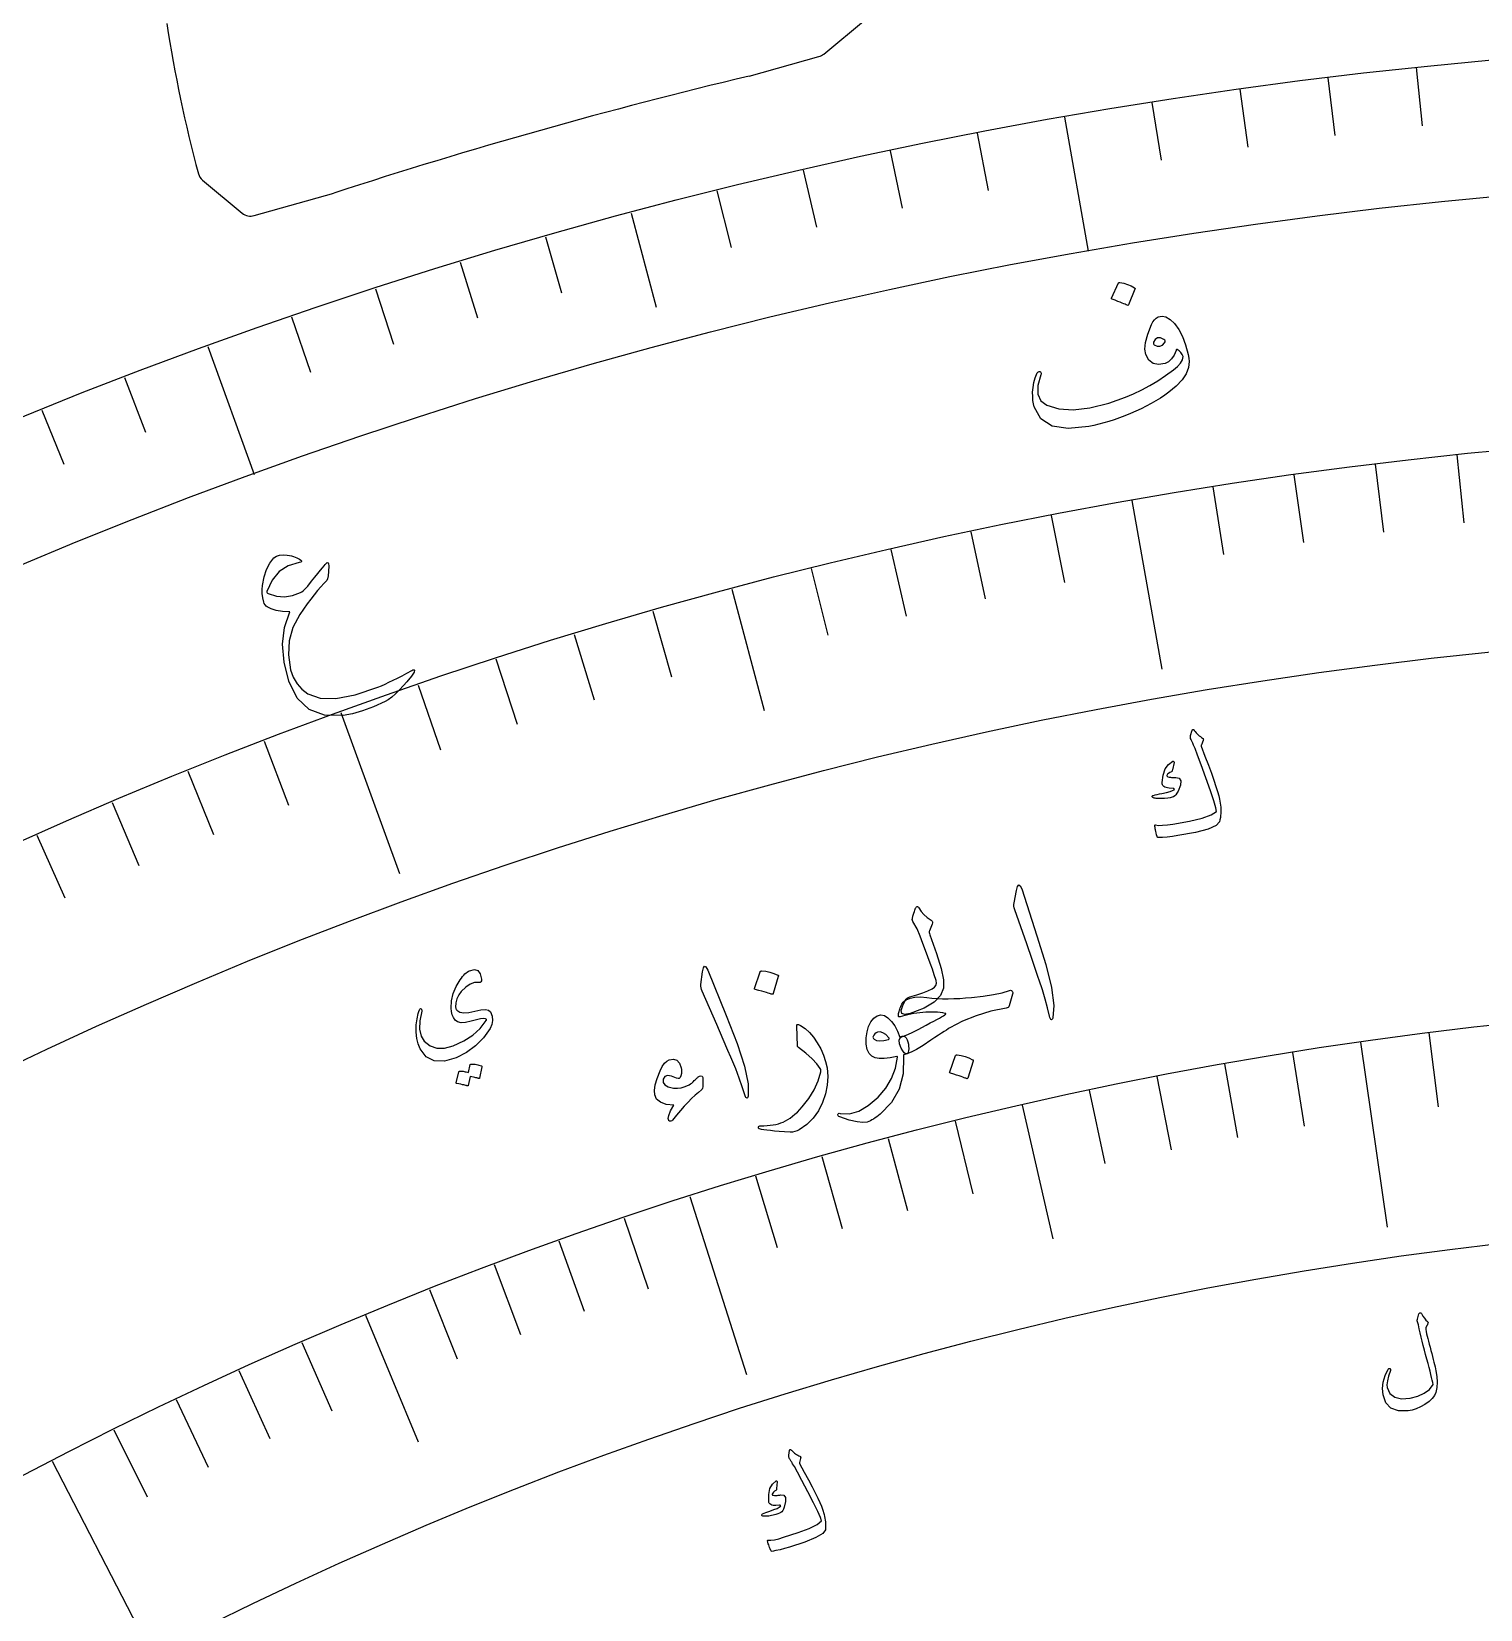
# Model space of a CAD drawing. Header units: millimetres. Extents: x -59 to 59, y -59 to 86.
# Drawn here: x -21.78 to -5.31, y 39.98 to 57.91 of the extents above; entities that cross this region are included whole.
import ezdxf

# ---------------------------------------------------------------- set-up
doc = ezdxf.new("R2010")
doc.units = ezdxf.units.MM
for name, color, linetype in [('CUT_INNER', 6, 'Continuous'), ('ENGRAVE', 7, 'Continuous'), ('ENGRAVE_FINE', 8, 'Continuous'), ('TEXT', 5, 'Continuous')]:
    doc.layers.add(name, color=color, linetype=linetype)

msp = doc.modelspace()

# ---------------------------------------------------------------- linework, layer by layer
at = {"layer": 'CUT_INNER'}
for points in [[(-12.7743, 57.6582), (-12.3017, 58.0523)], [(-13.6203, 57.4063), (-12.8297, 57.629)], [(-19.8347, 56.2261), (-19.3838, 55.8504)], [(-19.2471, 55.8213), (-18.3414, 56.0764)]]:
    msp.add_lwpolyline(points, dxfattribs=at)
for centre, radius, start, end in [((-3.7068, 60.5876), 16.7346, 188.87673, 194.8576), ((-12.8704, 57.7734), 0.15, 285.73234, 309.8297), ((-0.0479, 0.1806), 58.8132, 103.342471, 108.122214), ((-19.7387, 56.3413), 0.15, 197.34671, 230.20046), ((-19.2877, 55.9656), 0.15, 230.20046, 285.73234)]:
    msp.add_arc(centre, radius, start, end, dxfattribs=at)
at = {"layer": 'ENGRAVE'}
for points in [[(-10.0403, 56.9416), (-9.7714, 55.4164)], [(-14.9649, 55.8498), (-14.6786, 54.7813)], [(-19.7756, 54.333), (-19.2459, 52.8777)], [(-9.2719, 52.5838), (-8.9339, 50.6664)], [(-13.8196, 51.5756), (-13.4501, 50.1965)], [(-18.2622, 50.1749), (-17.5963, 48.3453)], [(-6.675, 46.4276), (-6.3728, 44.3252)], [(-10.521, 45.7098), (-10.1716, 44.1919)], [(-14.2983, 44.6726), (-13.6508, 42.6497)], [(-17.9811, 43.3216), (-17.384, 41.883)], [(-21.5439, 41.6646), (-20.5684, 39.7779)]]:
    msp.add_lwpolyline(points, dxfattribs=at)
for radius in [57.82, 57.82, 56.2713, 53.395, 53.395, 51.1235, 46.905, 46.905, 44.427]:
    msp.add_circle((0, 0), radius, dxfattribs=at)
at = {"layer": 'ENGRAVE_FINE'}
for points in [[(-6.0438, 57.5033), (-5.9745, 56.8431)], [(-8.047, 57.2573), (-7.9546, 56.6)], [(-7.0465, 57.389), (-6.9656, 56.7302)], [(-9.045, 57.1081), (-8.9412, 56.4526)], [(-11.0326, 56.7577), (-10.9059, 56.1061)], [(-12.0215, 56.5565), (-11.8835, 55.9072)], [(-13.0067, 56.3381), (-12.8574, 55.6913)], [(-13.9879, 56.1025), (-13.8273, 55.4585)], [(-15.9374, 55.5802), (-15.7544, 54.9421)], [(-16.9049, 55.2935), (-16.7109, 54.6588)], [(-17.8674, 54.9901), (-17.6623, 54.3588)], [(-18.8244, 54.6699), (-18.6083, 54.0423)], [(-20.7208, 53.9796), (-20.483, 53.36)], [(-21.6598, 53.6098), (-21.4111, 52.9944)], [(-5.5813, 53.1025), (-5.4999, 52.328)], [(-6.5072, 52.997), (-6.4123, 52.224)], [(-8.3528, 52.7376), (-8.231, 51.9684)], [(-7.4311, 52.8754), (-7.3228, 52.1041)], [(-10.1882, 52.414), (-10.0396, 51.6495)], [(-11.1014, 52.2282), (-10.9395, 51.4664)], [(-12.0113, 52.0265), (-11.8361, 51.2677)], [(-12.9174, 51.8089), (-12.729, 51.0533)], [(-14.7177, 51.3266), (-14.503, 50.5779)], [(-15.6112, 51.0619), (-15.3835, 50.3171)], [(-16.5, 50.7817), (-16.2593, 50.041)], [(-17.3837, 50.486), (-17.1302, 49.7496)], [(-19.1351, 49.8485), (-18.856, 49.1215)], [(-20.0021, 49.507), (-19.7104, 48.7849)], [(-20.8631, 49.1504), (-20.5588, 48.4335)], [(-21.7177, 48.7788), (-21.4009, 48.0673)], [(-5.8999, 46.5325), (-5.793, 45.6896)], [(-7.4485, 46.3098), (-7.3135, 45.471)], [(-8.22, 46.1791), (-8.0711, 45.3427)], [(-8.9894, 46.0355), (-8.8265, 45.2017)], [(-9.7564, 45.8791), (-9.5797, 45.0481)], [(-11.2828, 45.5278), (-11.0784, 44.7031)], [(-12.0416, 45.333), (-11.8235, 44.5119)], [(-12.7973, 45.1255), (-12.5655, 44.3081)], [(-13.5496, 44.9053), (-13.3041, 44.0919)], [(-15.0432, 44.4272), (-14.7708, 43.6225)], [(-15.7842, 44.1694), (-15.4983, 43.3694)], [(-16.521, 43.8992), (-16.2217, 43.104)], [(-17.2534, 43.6165), (-16.9408, 42.8265)], [(-18.7041, 43.0144), (-18.3653, 42.2352)], [(-19.4221, 42.695), (-19.0703, 41.9216)], [(-20.1348, 42.3635), (-19.7701, 41.5962)], [(-20.8422, 42.02), (-20.4647, 41.2589)]]:
    msp.add_lwpolyline(points, dxfattribs=at)
at = {"layer": 'TEXT'}
for points in [[(-9.4261, 55.0554), (-9.4238, 55.0585), (-9.4204, 55.0607), (-9.4156, 55.0621), (-9.4096, 55.0626), (-9.3651, 55.0531), (-9.3224, 55.0396), (-9.2815, 55.0219), (-9.2425, 55.0001), (-9.2384, 54.9964), (-9.2362, 54.9925), (-9.2359, 54.9882), (-9.2375, 54.9836), (-9.311, 54.8069), (-9.3141, 54.8025), (-9.3188, 54.8007), (-9.325, 54.8017), (-9.3327, 54.8054), (-9.3394, 54.8086), (-9.35, 54.8132), (-9.3644, 54.8194), (-9.3826, 54.8271), (-9.4049, 54.8363), (-9.4316, 54.8469), (-9.4627, 54.8588), (-9.4981, 54.8721), (-9.5029, 54.8746), (-9.5056, 54.8773), (-9.5062, 54.8805), (-9.5046, 54.884)], [(-8.9724, 54.669), (-8.9304, 54.6789), (-8.8856, 54.6696), (-8.8379, 54.6411), (-8.7875, 54.5932), (-8.739, 54.5281), (-8.6972, 54.4479), (-8.6621, 54.3526), (-8.6335, 54.2422), (-8.6258, 54.2018), (-8.6226, 54.1636), (-8.6238, 54.1276), (-8.6293, 54.0939), (-8.6568, 54.0241), (-8.703, 53.9542), (-8.7679, 53.8842), (-8.8514, 53.814), (-8.8994, 53.7798), (-8.9493, 53.7467), (-9.001, 53.7148), (-9.0546, 53.6839), (-9.1103, 53.6542), (-9.1681, 53.6255), (-9.228, 53.5978), (-9.2901, 53.5712), (-9.3527, 53.5461), (-9.4141, 53.5228), (-9.4744, 53.5014), (-9.5334, 53.4819), (-9.5915, 53.4644), (-9.6487, 53.449), (-9.7051, 53.4358), (-9.7607, 53.4246), (-9.9966, 53.4007), (-10.1789, 53.4296), (-10.3079, 53.5119), (-10.3835, 53.648), (-10.3915, 53.6815), (-10.397, 53.7203), (-10.4, 53.7645), (-10.4005, 53.8141), (-10.3963, 53.8694), (-10.3863, 53.9243), (-10.3705, 53.9786), (-10.3488, 54.0324), (-10.3452, 54.0388), (-10.3406, 54.0437), (-10.3349, 54.0473), (-10.328, 54.0494), (-10.3212, 54.0498), (-10.3152, 54.048), (-10.3103, 54.0442), (-10.3063, 54.0384), (-10.3036, 54.0315), (-10.3027, 54.0249), (-10.3033, 54.0186), (-10.3057, 54.0124), (-10.3412, 53.8903), (-10.3418, 53.7917), (-10.3078, 53.7166), (-10.2394, 53.6649), (-10.1026, 53.6233), (-9.9394, 53.6139), (-9.7496, 53.6366), (-9.5329, 53.6909), (-9.4391, 53.7218), (-9.3459, 53.7573), (-9.2532, 53.7974), (-9.1611, 53.8421), (-9.0697, 53.8914), (-8.9791, 53.9452), (-8.8892, 54.0035), (-8.8, 54.0665), (-8.7532, 54.1044), (-8.7193, 54.1427), (-8.6985, 54.1812), (-8.6906, 54.2201), (-8.7021, 54.2442), (-8.7174, 54.2655), (-8.7366, 54.284), (-8.7598, 54.2997), (-8.7623, 54.3002), (-8.765, 54.2983), (-8.7678, 54.294), (-8.7708, 54.2871), (-8.7933, 54.2336), (-8.8214, 54.1915), (-8.8551, 54.1609), (-8.8945, 54.1417), (-8.97, 54.1282), (-9.0319, 54.1406), (-9.0803, 54.1789), (-9.1153, 54.2433), (-9.125, 54.3037), (-9.1172, 54.3808), (-9.0916, 54.4746), (-9.0482, 54.5852), (-9.0333, 54.6132), (-9.0157, 54.6365), (-8.9954, 54.6551), (-8.9724, 54.669)], [(-8.9004, 54.3762), (-8.8941, 54.3869), (-8.8934, 54.3968), (-8.8983, 54.4057), (-8.9087, 54.4137), (-8.9485, 54.4307), (-8.9812, 54.431), (-9.0068, 54.4146), (-9.0253, 54.3815), (-9.0269, 54.3721), (-9.0262, 54.3641), (-9.0234, 54.3575), (-9.0183, 54.3524), (-8.9856, 54.3387), (-8.955, 54.3381), (-8.9266, 54.3506), (-8.9004, 54.3762)], [(-19.0225, 51.93), (-18.9939, 51.9501), (-18.9591, 51.9622), (-18.9184, 51.9663), (-18.8715, 51.9624), (-18.8467, 51.9577), (-18.8235, 51.9523), (-18.8019, 51.9462), (-18.7819, 51.9393), (-18.7635, 51.9319), (-18.7469, 51.9239), (-18.7319, 51.9155), (-18.7186, 51.9066), (-18.7084, 51.897), (-18.7082, 51.8889), (-18.718, 51.8822), (-18.7377, 51.8771), (-18.8614, 51.8413), (-18.9638, 51.7744), (-19.0446, 51.6766), (-19.1037, 51.5479), (-19.1041, 51.5409), (-19.1016, 51.5345), (-19.0963, 51.529), (-19.0881, 51.5242), (-18.9946, 51.4965), (-18.9021, 51.4894), (-18.8103, 51.5029), (-18.7193, 51.5369), (-18.704, 51.5461), (-18.6856, 51.5616), (-18.6641, 51.5833), (-18.6394, 51.6112), (-18.5956, 51.6655), (-18.5568, 51.7134), (-18.5231, 51.7549), (-18.4944, 51.7901), (-18.4708, 51.8188), (-18.4524, 51.8413), (-18.439, 51.8573), (-18.4308, 51.867), (-18.4177, 51.8769), (-18.4083, 51.8756), (-18.4026, 51.8631), (-18.4005, 51.8393), (-18.4021, 51.7746), (-18.406, 51.7254), (-18.4124, 51.6917), (-18.4211, 51.6736), (-18.4555, 51.6392), (-18.4912, 51.6008), (-18.528, 51.5583), (-18.5661, 51.5118), (-18.6053, 51.4614), (-18.6457, 51.4068), (-18.6872, 51.3483), (-18.7299, 51.2858), (-18.8078, 51.1404), (-18.8509, 50.9875), (-18.8591, 50.8272), (-18.8328, 50.6594), (-18.8027, 50.574), (-18.7601, 50.5), (-18.705, 50.4374), (-18.6375, 50.3863), (-18.4979, 50.3358), (-18.3187, 50.3318), (-18.0998, 50.3739), (-17.8407, 50.4615), (-17.8017, 50.478), (-17.7599, 50.4967), (-17.7155, 50.5174), (-17.6683, 50.5401), (-17.6185, 50.565), (-17.5663, 50.592), (-17.5116, 50.6213), (-17.4545, 50.6527), (-17.4444, 50.6574), (-17.4364, 50.6595), (-17.4305, 50.6588), (-17.4268, 50.6555), (-17.4295, 50.6317), (-17.4579, 50.5873), (-17.5118, 50.5221), (-17.5911, 50.4361), (-17.6403, 50.3869), (-17.6846, 50.3475), (-17.7241, 50.3179), (-17.7587, 50.2982), (-17.8925, 50.2389), (-18.0167, 50.1928), (-18.1313, 50.16), (-18.2364, 50.1406), (-18.4496, 50.1437), (-18.6232, 50.2092), (-18.7573, 50.3377), (-18.8518, 50.5295), (-18.9074, 50.7473), (-18.9244, 50.9512), (-18.9024, 51.1413), (-18.8412, 51.3176), (-18.9253, 51.3233), (-18.9962, 51.3343), (-19.0537, 51.3508), (-19.098, 51.3727), (-19.1117, 51.3831), (-19.1231, 51.3958), (-19.1322, 51.4107), (-19.1391, 51.428), (-19.1495, 51.4772), (-19.1553, 51.5254), (-19.1564, 51.5725), (-19.1527, 51.6184), (-19.1338, 51.7152), (-19.1058, 51.7995), (-19.0687, 51.8711), (-19.0225, 51.93)], [(-8.5636, 49.9705), (-8.5527, 49.9564), (-8.5415, 49.9432), (-8.5301, 49.9309), (-8.5186, 49.9194), (-8.5067, 49.9089), (-8.4943, 49.8992), (-8.4816, 49.8905), (-8.4685, 49.8826), (-8.4632, 49.8778), (-8.4606, 49.8717), (-8.4608, 49.8641), (-8.4638, 49.8552), (-8.4828, 49.8073), (-8.4846, 49.8022), (-8.4858, 49.7979), (-8.4863, 49.7945), (-8.4862, 49.7919), (-8.4423, 49.6788), (-8.4034, 49.5765), (-8.3696, 49.4849), (-8.3409, 49.4041), (-8.3173, 49.334), (-8.299, 49.275), (-8.2859, 49.2268), (-8.2779, 49.1895), (-8.266, 49.1187), (-8.2635, 49.0961), (-8.262, 49.0731), (-8.2617, 49.0499), (-8.2623, 49.0264), (-8.2642, 49.0027), (-8.2672, 48.9786), (-8.2715, 48.9542), (-8.2771, 48.9296), (-8.3146, 48.888), (-8.4061, 48.8485), (-8.5513, 48.8107), (-8.7504, 48.7742), (-8.813, 48.7652), (-8.8712, 48.7583), (-8.925, 48.7537), (-8.9744, 48.7514), (-8.9792, 48.7524), (-8.9828, 48.7547), (-8.9854, 48.758), (-8.9869, 48.7625), (-8.9922, 48.7843), (-8.997, 48.8042), (-9.0011, 48.8222), (-9.0045, 48.8382), (-9.0074, 48.8525), (-9.0097, 48.8652), (-9.0114, 48.8763), (-9.0126, 48.8859), (-9.0129, 48.8913), (-9.0116, 48.8946), (-9.0086, 48.8959), (-9.0038, 48.895), (-8.9684, 48.8909), (-8.9237, 48.8914), (-8.8698, 48.8963), (-8.8067, 48.9055), (-8.6192, 48.939), (-8.4739, 48.9736), (-8.371, 49.0096), (-8.3104, 49.0473), (-8.3179, 49.0913), (-8.3404, 49.1697), (-8.3779, 49.2825), (-8.4305, 49.4297), (-8.4846, 49.5769), (-8.5261, 49.6881), (-8.5549, 49.7633), (-8.571, 49.8026), (-8.5758, 49.8133), (-8.5802, 49.8234), (-8.5844, 49.8327), (-8.5882, 49.8413), (-8.5918, 49.8492), (-8.5949, 49.8561), (-8.5978, 49.8623), (-8.6003, 49.8675), (-8.6049, 49.8791), (-8.6073, 49.8905), (-8.6073, 49.9017), (-8.6051, 49.9128), (-8.5866, 49.9725), (-8.585, 49.9765), (-8.5829, 49.9794), (-8.5804, 49.981), (-8.5776, 49.9814), (-8.5737, 49.9801), (-8.5701, 49.9779), (-8.5668, 49.9747), (-8.5636, 49.9705)], [(-8.8056, 49.6188), (-8.8028, 49.619), (-8.8002, 49.6183), (-8.7979, 49.6168), (-8.7958, 49.6146), (-8.7949, 49.6124), (-8.7942, 49.61), (-8.794, 49.6074), (-8.794, 49.6045), (-8.811, 49.5226), (-8.8134, 49.5142), (-8.8162, 49.5075), (-8.8196, 49.5027), (-8.8235, 49.4995), (-8.8408, 49.4911), (-8.8552, 49.4816), (-8.8665, 49.4709), (-8.8748, 49.4591), (-8.8759, 49.4535), (-8.8721, 49.4484), (-8.8636, 49.4438), (-8.8503, 49.4397), (-8.8417, 49.4383), (-8.8328, 49.4372), (-8.8237, 49.4363), (-8.8143, 49.4357), (-8.8046, 49.4353), (-8.7945, 49.4351), (-8.784, 49.4352), (-8.7731, 49.4356), (-8.7335, 49.4269), (-8.7161, 49.3977), (-8.721, 49.348), (-8.748, 49.2778), (-8.7605, 49.2561), (-8.7732, 49.2387), (-8.7864, 49.2255), (-8.7999, 49.2164), (-8.8154, 49.2102), (-8.8374, 49.2049), (-8.8659, 49.2004), (-8.9009, 49.1968), (-8.9189, 49.1953), (-8.936, 49.1945), (-8.9524, 49.1944), (-8.9679, 49.195), (-8.9826, 49.1961), (-8.9963, 49.1973), (-9.0092, 49.1987), (-9.0212, 49.2002), (-9.0288, 49.2028), (-9.0346, 49.2063), (-9.0385, 49.2107), (-9.0405, 49.216), (-9.0407, 49.2219), (-9.0387, 49.2264), (-9.0346, 49.2297), (-9.0284, 49.2316), (-9.0085, 49.2367), (-8.9858, 49.2421), (-8.9604, 49.2477), (-8.9322, 49.2537), (-8.8796, 49.2648), (-8.8388, 49.2753), (-8.81, 49.2854), (-8.793, 49.2951), (-8.7909, 49.2972), (-8.7901, 49.2997), (-8.7904, 49.3025), (-8.7919, 49.3057), (-8.7935, 49.3075), (-8.7962, 49.309), (-8.8, 49.3101), (-8.8048, 49.3108), (-8.8487, 49.3134), (-8.8672, 49.3153), (-8.8834, 49.3191), (-8.8973, 49.3248), (-8.909, 49.3323), (-8.9194, 49.3418), (-8.9264, 49.3523), (-8.9301, 49.3637), (-8.9304, 49.3761), (-8.9186, 49.4624), (-8.8938, 49.5316), (-8.8562, 49.5838), (-8.8056, 49.6188)], [(-10.5836, 48.1497), (-10.5709, 48.1954), (-10.5566, 48.2136), (-10.5408, 48.2043), (-10.5234, 48.1676), (-10.3535, 47.6367), (-10.2508, 47.3105), (-10.1864, 47.046), (-10.16, 46.8435), (-10.1713, 46.7028), (-10.1762, 46.6905), (-10.1813, 46.6833), (-10.1868, 46.6812), (-10.1925, 46.6843), (-10.1977, 46.69), (-10.2023, 46.6978), (-10.2062, 46.7078), (-10.2095, 46.72), (-10.2304, 46.8158), (-10.257, 46.9165), (-10.2894, 47.022), (-10.3274, 47.1324), (-10.3368, 47.1613), (-10.3631, 47.2393), (-10.4063, 47.3664), (-10.4665, 47.5424), (-10.6042, 47.9318), (-10.61, 47.9529), (-10.6132, 47.9727), (-10.6138, 47.9915), (-10.6118, 48.009)], [(-11.4979, 47.1287), (-11.5182, 47.1908), (-11.5404, 47.2559), (-11.5643, 47.3241), (-11.5901, 47.3953), (-11.6178, 47.4698), (-11.6478, 47.5479), (-11.68, 47.6295), (-11.7145, 47.7146), (-11.7636, 47.7982), (-11.7668, 47.8099), (-11.7681, 47.8215), (-11.7677, 47.833), (-11.7654, 47.8444), (-11.7638, 47.8503), (-11.7614, 47.8582), (-11.758, 47.868), (-11.7539, 47.8798), (-11.749, 47.8937), (-11.7436, 47.9098), (-11.7377, 47.928), (-11.7313, 47.9483), (-11.7289, 47.955), (-11.7252, 47.9603), (-11.7204, 47.9641), (-11.7142, 47.9665), (-11.7087, 47.9667), (-11.7036, 47.9644), (-11.6987, 47.9598), (-11.6942, 47.9527), (-11.6681, 47.9132), (-11.6362, 47.8765), (-11.5986, 47.8427), (-11.5551, 47.8117), (-11.5439, 47.8028), (-11.538, 47.7925), (-11.5374, 47.781), (-11.5422, 47.7682), (-11.5738, 47.693), (-11.5757, 47.6842), (-11.5756, 47.6733), (-11.5735, 47.6603), (-11.5693, 47.6451), (-11.4922, 47.4357), (-11.4406, 47.265), (-11.4142, 47.133), (-11.413, 47.0398), (-11.4461, 46.9559), (-11.5201, 46.8802), (-11.6351, 46.8126), (-11.7909, 46.7527), (-11.8513, 46.7409), (-11.8854, 46.7521), (-11.8933, 46.7863), (-11.8747, 46.8436), (-11.871, 46.8515), (-11.8673, 46.8592), (-11.8637, 46.8668), (-11.8602, 46.8742), (-11.8568, 46.8814), (-11.8536, 46.8884), (-11.8504, 46.8953), (-11.8473, 46.902), (-11.839, 46.9153), (-11.8276, 46.9262), (-11.8133, 46.9346), (-11.7961, 46.9406), (-11.7176, 46.9629), (-11.6491, 46.9854), (-11.5906, 47.0083), (-11.5421, 47.0316), (-11.5159, 47.0496), (-11.4998, 47.0717), (-11.4938, 47.0981), (-11.4979, 47.1287)], [(-16.6927, 47.1047), (-16.7428, 47.1037), (-16.7931, 47.0865), (-16.8434, 47.0531), (-16.8937, 47.0034), (-16.9223, 46.9629), (-16.9427, 46.9196), (-16.9547, 46.8733), (-16.9585, 46.8242), (-16.9573, 46.8151), (-16.9543, 46.8063), (-16.9494, 46.7977), (-16.9427, 46.7894), (-16.9102, 46.7679), (-16.8656, 46.7589), (-16.8088, 46.7624), (-16.7398, 46.7784), (-16.6719, 46.7947), (-16.6199, 46.7989), (-16.5838, 46.791), (-16.5636, 46.7711), (-16.5444, 46.7211), (-16.5384, 46.6727), (-16.5455, 46.6259), (-16.5656, 46.5807), (-16.6424, 46.4742), (-16.7322, 46.3836), (-16.8349, 46.3089), (-16.9508, 46.2499), (-17.0864, 46.2105), (-17.2002, 46.2141), (-17.2923, 46.2606), (-17.3628, 46.3504), (-17.3856, 46.4057), (-17.4004, 46.4694), (-17.4069, 46.5416), (-17.4053, 46.6224), (-17.4029, 46.6456), (-17.3999, 46.6682), (-17.3965, 46.6903), (-17.3925, 46.7117), (-17.3879, 46.7326), (-17.3827, 46.7532), (-17.3769, 46.7735), (-17.3704, 46.7934), (-17.3662, 46.8021), (-17.3613, 46.8069), (-17.3557, 46.8076), (-17.3494, 46.8043), (-17.3446, 46.799), (-17.3417, 46.7931), (-17.3407, 46.7864), (-17.3416, 46.779), (-17.3643, 46.667), (-17.3672, 46.5725), (-17.3503, 46.4955), (-17.3139, 46.436), (-17.2486, 46.3833), (-17.1721, 46.3574), (-17.0843, 46.3582), (-16.985, 46.3857), (-16.8651, 46.4406), (-16.763, 46.5065), (-16.6785, 46.5834), (-16.6118, 46.6715), (-16.6083, 46.6782), (-16.608, 46.6838), (-16.611, 46.6881), (-16.6173, 46.6914), (-16.639, 46.6938), (-16.6737, 46.6899), (-16.7215, 46.6798), (-16.7823, 46.6635), (-16.8451, 46.6492), (-16.896, 46.6466), (-16.9351, 46.6556), (-16.9624, 46.6763), (-16.982, 46.7051), (-16.9963, 46.7376), (-17.0054, 46.7738), (-17.0092, 46.8136), (-17.0044, 46.8963), (-16.9855, 46.9777), (-16.9525, 47.0577), (-16.9054, 47.1362), (-16.8923, 47.1555), (-16.879, 47.1729), (-16.8657, 47.1884), (-16.8522, 47.2019), (-16.8388, 47.2136), (-16.8255, 47.2235), (-16.8123, 47.2316), (-16.7993, 47.2379), (-16.7446, 47.2518), (-16.7039, 47.2402), (-16.6774, 47.2033), (-16.6649, 47.1409), (-16.6657, 47.1227), (-16.6706, 47.1106), (-16.6796, 47.1046), (-16.6927, 47.1047)], [(-14.1522, 47.2242), (-14.143, 47.2707), (-14.1302, 47.2899), (-14.1137, 47.2818), (-14.0936, 47.2464), (-13.8845, 46.7297), (-13.7577, 46.4121), (-13.6737, 46.1532), (-13.6322, 45.9532), (-13.633, 45.8121), (-13.6369, 45.7994), (-13.6416, 45.7919), (-13.6468, 45.7894), (-13.6528, 45.7921), (-13.6584, 45.7973), (-13.6636, 45.8048), (-13.6682, 45.8145), (-13.6724, 45.8264), (-13.7004, 45.9204), (-13.7345, 46.0188), (-13.7746, 46.1216), (-13.8208, 46.2288), (-13.8323, 46.257), (-13.8644, 46.3328), (-13.9169, 46.4562), (-13.9901, 46.6273), (-14.1565, 47.0053), (-14.1639, 47.0259), (-14.1686, 47.0455), (-14.1706, 47.0641), (-14.1699, 47.0817)], [(-13.4978, 47.227), (-13.4958, 47.2305), (-13.4924, 47.2332), (-13.4875, 47.2352), (-13.4813, 47.2364), (-13.4333, 47.2315), (-13.3867, 47.2221), (-13.3415, 47.2081), (-13.2978, 47.1896), (-13.2931, 47.1862), (-13.2904, 47.1822), (-13.2896, 47.1778), (-13.2907, 47.1727), (-13.3478, 46.9777), (-13.3505, 46.9727), (-13.3552, 46.9703), (-13.3619, 46.9706), (-13.3705, 46.9736), (-13.3779, 46.9762), (-13.3896, 46.9799), (-13.4055, 46.9848), (-13.4255, 46.9909), (-13.4501, 46.998), (-13.4795, 47.0061), (-13.5136, 47.0151), (-13.5525, 47.0251), (-13.5579, 47.0271), (-13.561, 47.0297), (-13.562, 47.033), (-13.5607, 47.0369)], [(-11.6026, 46.9351), (-11.5448, 46.9281), (-11.4851, 46.9232), (-11.4237, 46.9204), (-11.3605, 46.9197), (-11.2958, 46.9209), (-11.2297, 46.9238), (-11.1624, 46.9284), (-11.0937, 46.9347), (-10.9618, 46.9495), (-10.846, 46.9675), (-10.7465, 46.9888), (-10.6631, 47.0134), (-10.654, 47.0155), (-10.646, 47.015), (-10.6392, 47.0119), (-10.6336, 47.0062), (-10.6295, 46.9989), (-10.6272, 46.9908), (-10.6268, 46.982), (-10.6283, 46.9726), (-10.6679, 46.8405), (-10.6722, 46.8296), (-10.6792, 46.8217), (-10.6889, 46.8165), (-10.7012, 46.8143), (-10.8774, 46.7769), (-11.0428, 46.7268), (-11.1973, 46.6641), (-11.3407, 46.5889), (-11.3486, 46.5846), (-11.362, 46.5764), (-11.3808, 46.5645), (-11.4051, 46.5487), (-11.4347, 46.5291), (-11.4698, 46.5057), (-11.5103, 46.4784), (-11.5562, 46.4473), (-11.6453, 46.3882), (-11.7206, 46.343), (-11.7823, 46.3116), (-11.8304, 46.294), (-11.8441, 46.2955), (-11.8591, 46.3066), (-11.8754, 46.3272), (-11.893, 46.3575), (-11.9119, 46.409), (-11.9158, 46.4487), (-11.9047, 46.4763), (-11.8787, 46.4921), (-11.8368, 46.5074), (-11.7782, 46.534), (-11.7029, 46.5716), (-11.6109, 46.6204), (-11.5645, 46.6451), (-11.5238, 46.6667), (-11.4889, 46.6853), (-11.4598, 46.7009), (-11.4366, 46.7133), (-11.4195, 46.7227), (-11.4084, 46.729), (-11.4035, 46.7321), (-11.4017, 46.7337), (-11.4001, 46.735), (-11.3988, 46.7361), (-11.3977, 46.737), (-11.3967, 46.7378), (-11.3957, 46.7384), (-11.3946, 46.7389), (-11.3936, 46.7392), (-11.3876, 46.7442), (-11.3858, 46.7481), (-11.3881, 46.751), (-11.3946, 46.753), (-11.4223, 46.7585), (-11.4511, 46.7628), (-11.4811, 46.7657), (-11.5122, 46.7673), (-11.5445, 46.7677), (-11.578, 46.7671), (-11.6127, 46.7654), (-11.6487, 46.7627), (-11.6838, 46.7593), (-11.7183, 46.7552), (-11.7521, 46.7503), (-11.7854, 46.7447), (-11.8177, 46.7383), (-11.8488, 46.731), (-11.8787, 46.7229), (-11.9073, 46.7138), (-11.9151, 46.7129), (-11.9209, 46.7145), (-11.9247, 46.7186), (-11.9265, 46.7253), (-11.9259, 46.7382), (-11.9243, 46.751), (-11.9219, 46.7637), (-11.9185, 46.7764), (-11.9145, 46.7893), (-11.91, 46.8025), (-11.905, 46.8162), (-11.8995, 46.8303), (-11.8865, 46.8577), (-11.8722, 46.8799), (-11.8566, 46.8968), (-11.8396, 46.9086), (-11.7938, 46.9268), (-11.739, 46.9374), (-11.6753, 46.9401), (-11.6026, 46.9351)], [(-11.8677, 46.2588), (-11.8721, 46.0651), (-11.9179, 45.892), (-12.0049, 45.7392), (-12.133, 45.6066), (-12.1518, 45.5915), (-12.1706, 45.5775), (-12.1893, 45.5645), (-12.2081, 45.5525), (-12.2267, 45.5417), (-12.2451, 45.5323), (-12.2633, 45.5243), (-12.2813, 45.5176), (-12.329, 45.5119), (-12.3966, 45.5198), (-12.4841, 45.5412), (-12.5916, 45.5761), (-12.6037, 45.582), (-12.6118, 45.5887), (-12.6157, 45.5963), (-12.6156, 45.6047), (-12.6122, 45.6121), (-12.6062, 45.6167), (-12.5978, 45.6184), (-12.5868, 45.6173), (-12.4835, 45.6121), (-12.3773, 45.6412), (-12.2679, 45.7046), (-12.1551, 45.8022), (-12.0683, 45.9035), (-12.0029, 46.0126), (-11.9589, 46.1298), (-11.9363, 46.2551), (-11.9377, 46.259), (-11.9397, 46.2618), (-11.9424, 46.2637), (-11.9456, 46.2644), (-12.0216, 46.2494), (-12.0876, 46.2416), (-12.1436, 46.241), (-12.1896, 46.2476), (-12.2288, 46.2662), (-12.2588, 46.2984), (-12.2797, 46.3441), (-12.2913, 46.4034), (-12.2921, 46.4115), (-12.2927, 46.4197), (-12.2931, 46.4282), (-12.2932, 46.4369), (-12.2931, 46.4459), (-12.2928, 46.4554), (-12.2924, 46.4654), (-12.2918, 46.4759), (-12.2827, 46.5452), (-12.2652, 46.6053), (-12.2393, 46.6562), (-12.2051, 46.6978), (-12.1662, 46.7258), (-12.1265, 46.7358), (-12.0859, 46.7279), (-12.0446, 46.702), (-12.0039, 46.6616), (-11.9682, 46.6118), (-11.9373, 46.5524), (-11.9114, 46.4837), (-11.9071, 46.4849), (-11.903, 46.4861), (-11.8991, 46.4875), (-11.8953, 46.489), (-11.8916, 46.4905), (-11.8876, 46.4918), (-11.8835, 46.4931), (-11.8792, 46.4943), (-11.8637, 46.4949), (-11.8498, 46.4883), (-11.8376, 46.4747), (-11.827, 46.4538), (-11.8188, 46.4301), (-11.813, 46.4054), (-11.8095, 46.3798), (-11.8084, 46.3534), (-11.8097, 46.3295), (-11.8135, 46.3118), (-11.8196, 46.3001), (-11.8282, 46.2946), (-11.8695, 46.284), (-11.8688, 46.28), (-11.8682, 46.2744), (-11.8679, 46.2673), (-11.8677, 46.2588)], [(-13.081, 46.613), (-13.0809, 46.6173), (-13.0802, 46.6208), (-13.0791, 46.6236), (-13.0775, 46.6257), (-13.0715, 46.628), (-13.0632, 46.6274), (-13.0526, 46.6239), (-13.0397, 46.6175), (-12.9866, 46.5813), (-12.9369, 46.5362), (-12.8907, 46.4822), (-12.848, 46.4193), (-12.8091, 46.3495), (-12.7776, 46.2789), (-12.7535, 46.2075), (-12.7367, 46.1352), (-12.7299, 46.0357), (-12.7365, 45.9366), (-12.7564, 45.838), (-12.7896, 45.7397), (-12.8357, 45.646), (-12.8951, 45.5635), (-12.9679, 45.4921), (-13.054, 45.4317), (-13.078, 45.4187), (-13.1032, 45.4098), (-13.1295, 45.405), (-13.157, 45.4043), (-13.2221, 45.4081), (-13.2811, 45.4121), (-13.3339, 45.4162), (-13.3806, 45.4204), (-13.421, 45.4248), (-13.4549, 45.4294), (-13.4824, 45.4343), (-13.5035, 45.4395), (-13.5082, 45.4417), (-13.5118, 45.4441), (-13.5144, 45.4469), (-13.5159, 45.45), (-13.5167, 45.4543), (-13.5167, 45.4586), (-13.5158, 45.4629), (-13.514, 45.4671), (-13.5112, 45.4707), (-13.5071, 45.4733), (-13.5019, 45.4747), (-13.4954, 45.475), (-13.4559, 45.4758), (-13.4185, 45.478), (-13.3832, 45.4814), (-13.35, 45.486), (-13.3187, 45.492), (-13.289, 45.4995), (-13.2608, 45.5083), (-13.2342, 45.5187), (-13.2083, 45.531), (-13.1821, 45.5459), (-13.1556, 45.5633), (-13.1289, 45.5833), (-13.1018, 45.6061), (-13.0746, 45.6316), (-13.0471, 45.66), (-13.0194, 45.6913), (-12.9439, 45.7877), (-12.8834, 45.8862), (-12.8381, 45.9868), (-12.808, 46.0895), (-12.8065, 46.0976), (-12.8069, 46.1063), (-12.8092, 46.1157), (-12.8134, 46.1257), (-12.8532, 46.1806), (-12.908, 46.2386), (-12.9779, 46.2998), (-13.0628, 46.364), (-13.067, 46.3684), (-13.07, 46.3726), (-13.0717, 46.3765), (-13.0721, 46.3802)], [(-12.0356, 46.4774), (-12.0689, 46.5116), (-12.1014, 46.5335), (-12.1331, 46.5429), (-12.1638, 46.54), (-12.1802, 46.5307), (-12.194, 46.5192), (-12.2052, 46.5055), (-12.2137, 46.4895), (-12.2157, 46.4816), (-12.2143, 46.4741), (-12.2095, 46.4669), (-12.2012, 46.46), (-12.1735, 46.446), (-12.1374, 46.441), (-12.0928, 46.4449), (-12.0398, 46.4576), (-12.0346, 46.4601), (-12.0322, 46.4643), (-12.0325, 46.47), (-12.0356, 46.4774)], [(-11.2755, 46.2738), (-11.2735, 46.2772), (-11.27, 46.2798), (-11.2653, 46.2815), (-11.2592, 46.2824), (-11.2127, 46.2754), (-11.1678, 46.2638), (-11.1244, 46.2478), (-11.0825, 46.2272), (-11.0781, 46.2236), (-11.0755, 46.2196), (-11.0749, 46.2151), (-11.0761, 46.2101), (-11.1377, 46.0183), (-11.1405, 46.0134), (-11.1451, 46.0112), (-11.1516, 46.0118), (-11.1598, 46.0152), (-11.167, 46.0182), (-11.1782, 46.0224), (-11.1934, 46.028), (-11.2127, 46.035), (-11.2364, 46.0432), (-11.2646, 46.0526), (-11.2974, 46.0633), (-11.3349, 46.075), (-11.3401, 46.0773), (-11.343, 46.08), (-11.3438, 46.0833), (-11.3425, 46.0872)], [(-16.791, 46.171), (-16.7899, 46.1733), (-16.7879, 46.1752), (-16.785, 46.1767), (-16.7812, 46.1777), (-16.7659, 46.1775), (-16.751, 46.1766), (-16.7362, 46.175), (-16.7217, 46.1727), (-16.7074, 46.1698), (-16.693, 46.166), (-16.6786, 46.1614), (-16.6643, 46.1561), (-16.6611, 46.154), (-16.6591, 46.1514), (-16.6582, 46.1481), (-16.6584, 46.1442), (-16.6856, 46.0159), (-16.6869, 46.0139), (-16.6895, 46.013), (-16.6935, 46.0131), (-16.6988, 46.0143), (-16.7027, 46.0157), (-16.7088, 46.0175), (-16.7171, 46.0195), (-16.7276, 46.0217), (-16.7404, 46.0243), (-16.7556, 46.0273), (-16.7733, 46.0307), (-16.7935, 46.0344), (-16.8152, 45.9344), (-16.8167, 45.931), (-16.8195, 45.9293), (-16.8237, 45.9292), (-16.8292, 45.9308), (-16.834, 45.9322), (-16.8415, 45.9341), (-16.8517, 45.9366), (-16.8647, 45.9397), (-16.8804, 45.9432), (-16.8993, 45.9473), (-16.9211, 45.9517), (-16.9461, 45.9566), (-16.9489, 45.9579), (-16.9506, 45.9596), (-16.9511, 45.9617), (-16.9505, 45.9643), (-16.9211, 46.0891), (-16.92, 46.0915), (-16.918, 46.0934), (-16.9151, 46.0948), (-16.9112, 46.0959), (-16.8985, 46.0963), (-16.8859, 46.096), (-16.8734, 46.0949), (-16.861, 46.0932), (-16.8488, 46.0908), (-16.8368, 46.0878), (-16.8249, 46.0843), (-16.8133, 46.0802)], [(-14.148, 45.9354), (-14.1492, 45.9188), (-14.152, 45.9046), (-14.1565, 45.8928), (-14.1627, 45.8835), (-14.199, 45.8551), (-14.2368, 45.8226), (-14.2761, 45.7861), (-14.3169, 45.7455), (-14.3591, 45.7006), (-14.4026, 45.6514), (-14.4475, 45.5979), (-14.4937, 45.54), (-14.5023, 45.5319), (-14.5109, 45.5274), (-14.5195, 45.5265), (-14.528, 45.5291), (-14.5305, 45.5305), (-14.5324, 45.5319), (-14.5336, 45.5331), (-14.5343, 45.5342), (-14.5427, 45.5574), (-14.5363, 45.5942), (-14.5151, 45.6446), (-14.4789, 45.7087), (-14.5661, 45.7195), (-14.6311, 45.7428), (-14.6739, 45.7789), (-14.6945, 45.8278), (-14.6979, 45.8783), (-14.689, 45.9407), (-14.6678, 46.0151), (-14.6342, 46.1014), (-14.6095, 46.1497), (-14.5843, 46.1867), (-14.5588, 46.2121), (-14.5329, 46.226), (-14.4827, 46.2334), (-14.443, 46.2209), (-14.4138, 46.1885), (-14.3951, 46.1362), (-14.3916, 46.1157), (-14.3908, 46.0937), (-14.3928, 46.0702), (-14.3976, 46.0453), (-14.4049, 46.0254), (-14.4158, 46.0141), (-14.4302, 46.0115), (-14.4483, 46.0175), (-14.5052, 46.0402), (-14.5493, 46.0457), (-14.5806, 46.0342), (-14.5991, 46.0056), (-14.6008, 45.9688), (-14.5818, 45.9398), (-14.5421, 45.9185), (-14.4817, 45.9049), (-14.4379, 45.9024), (-14.3937, 45.9077), (-14.3489, 45.9208), (-14.3037, 45.9418), (-14.2895, 45.9508), (-14.275, 45.9619), (-14.2603, 45.9752), (-14.2454, 45.9907), (-14.2375, 45.9988), (-14.2296, 46.0065), (-14.2219, 46.0137), (-14.2144, 46.0204), (-14.2071, 46.0265), (-14.2001, 46.0316), (-14.1934, 46.036), (-14.1871, 46.0395), (-14.17, 46.044), (-14.1578, 46.0385), (-14.1505, 46.0228), (-14.148, 45.997)], [(-6.0099, 43.3397), (-6.0082, 43.3441), (-6.0055, 43.3474), (-6.0021, 43.3496), (-5.9978, 43.3508), (-5.9933, 43.3506), (-5.9893, 43.3489), (-5.9858, 43.3456), (-5.9827, 43.3408), (-5.9661, 43.3122), (-5.9491, 43.2879), (-5.9319, 43.2678), (-5.9145, 43.252), (-5.9092, 43.2461), (-5.9069, 43.2389), (-5.9077, 43.2302), (-5.9115, 43.2201), (-5.9142, 43.2151), (-5.9166, 43.2103), (-5.919, 43.2057), (-5.9212, 43.2013), (-5.9233, 43.1971), (-5.9252, 43.1933), (-5.9271, 43.1899), (-5.9288, 43.1868), (-5.9316, 43.1812), (-5.9332, 43.1748), (-5.9338, 43.1675), (-5.9332, 43.1593), (-5.9284, 43.1367), (-5.9229, 43.1121), (-5.9166, 43.0856), (-5.9096, 43.057), (-5.9018, 43.0264), (-5.8934, 42.9938), (-5.8845, 42.9592), (-5.8749, 42.9226), (-5.8648, 42.8861), (-5.8556, 42.8518), (-5.8472, 42.8196), (-5.8398, 42.7895), (-5.8332, 42.7616), (-5.8272, 42.7356), (-5.822, 42.7117), (-5.8174, 42.6897), (-5.8067, 42.6244), (-5.8036, 42.5615), (-5.8081, 42.5012), (-5.82, 42.4433), (-5.8345, 42.4083), (-5.8597, 42.3743), (-5.8955, 42.3413), (-5.9419, 42.3094), (-5.993, 42.281), (-6.0417, 42.2592), (-6.0879, 42.2439), (-6.1317, 42.2352), (-6.2445, 42.2343), (-6.3299, 42.2645), (-6.3881, 42.326), (-6.4189, 42.4188), (-6.4239, 42.4908), (-6.4158, 42.5631), (-6.3945, 42.636), (-6.36, 42.7092), (-6.3572, 42.7136), (-6.354, 42.7165), (-6.3504, 42.718), (-6.3464, 42.718), (-6.3421, 42.717), (-6.3386, 42.7155), (-6.3361, 42.7132), (-6.3345, 42.7103), (-6.333, 42.7059), (-6.3325, 42.7015), (-6.333, 42.6972), (-6.3346, 42.6928), (-6.3561, 42.6294), (-6.3695, 42.5762), (-6.3748, 42.533), (-6.3719, 42.5), (-6.3394, 42.4329), (-6.2847, 42.3908), (-6.2078, 42.3736), (-6.1087, 42.3812), (-6.0215, 42.4035), (-5.9493, 42.4365), (-5.8922, 42.4802), (-5.85, 42.5347), (-5.8542, 42.5576), (-5.8597, 42.5843), (-5.8664, 42.6147), (-5.8744, 42.649), (-5.8839, 42.687), (-5.8947, 42.729), (-5.9071, 42.775), (-5.921, 42.8248), (-5.9347, 42.8763), (-5.948, 42.927), (-5.9608, 42.9769), (-5.9732, 43.026), (-5.9851, 43.0744), (-5.9964, 43.122), (-6.0071, 43.1688), (-6.0172, 43.2149), (-6.0288, 43.259), (-6.0293, 43.2642), (-6.0292, 43.2691), (-6.0285, 43.2737), (-6.0274, 43.2781)], [(-13.1419, 41.7872), (-13.1303, 41.7759), (-13.1186, 41.7654), (-13.1069, 41.7557), (-13.095, 41.7468), (-13.083, 41.7387), (-13.0707, 41.7315), (-13.0582, 41.7252), (-13.0454, 41.7197), (-13.04, 41.7161), (-13.037, 41.7109), (-13.0362, 41.704), (-13.0379, 41.6956), (-13.0491, 41.6502), (-13.0501, 41.6453), (-13.0506, 41.6413), (-13.0507, 41.6382), (-13.0503, 41.6358), (-12.9969, 41.5394), (-12.9493, 41.4519), (-12.9077, 41.3735), (-12.872, 41.3042), (-12.8422, 41.2441), (-12.8184, 41.1931), (-12.8007, 41.1513), (-12.789, 41.1187), (-12.7696, 41.0563), (-12.7646, 41.0362), (-12.7605, 41.0158), (-12.7573, 40.9949), (-12.755, 40.9737), (-12.7538, 40.952), (-12.7536, 40.93), (-12.7545, 40.9075), (-12.7565, 40.8846), (-12.7852, 40.8426), (-12.8627, 40.7958), (-12.9889, 40.744), (-13.1637, 40.6867), (-13.219, 40.6709), (-13.2706, 40.6576), (-13.3184, 40.6468), (-13.3626, 40.6386), (-13.367, 40.639), (-13.3706, 40.6406), (-13.3733, 40.6433), (-13.3752, 40.6471), (-13.3827, 40.6661), (-13.3894, 40.6835), (-13.3953, 40.6991), (-13.4004, 40.7132), (-13.4048, 40.7257), (-13.4084, 40.7368), (-13.4113, 40.7467), (-13.4135, 40.7551), (-13.4145, 40.76), (-13.4137, 40.7631), (-13.4111, 40.7646), (-13.4068, 40.7644), (-13.3743, 40.7651), (-13.3341, 40.771), (-13.2862, 40.782), (-13.2305, 40.7981), (-13.0657, 40.8513), (-12.9392, 40.9002), (-12.8508, 40.9452), (-12.8008, 40.9866), (-12.813, 41.0253), (-12.8428, 41.0932), (-12.8904, 41.1902), (-12.9558, 41.3164), (-13.0226, 41.4423), (-13.0735, 41.5374), (-13.1087, 41.6017), (-13.128, 41.6351), (-13.1337, 41.6442), (-13.1389, 41.6527), (-13.1438, 41.6606), (-13.1483, 41.6679), (-13.1524, 41.6745), (-13.1562, 41.6804), (-13.1595, 41.6856), (-13.1624, 41.69), (-13.168, 41.6998), (-13.1715, 41.7098), (-13.1729, 41.7199), (-13.1722, 41.7302), (-13.1629, 41.7862), (-13.1619, 41.7901), (-13.1604, 41.7929), (-13.1583, 41.7947), (-13.1558, 41.7954), (-13.1522, 41.7947), (-13.1487, 41.7931), (-13.1452, 41.7906), (-13.1419, 41.7872)], [(-13.317, 41.4408), (-13.3145, 41.4412), (-13.3121, 41.4409), (-13.3098, 41.4399), (-13.3077, 41.4382), (-13.3065, 41.4363), (-13.3057, 41.4343), (-13.3051, 41.4319), (-13.3048, 41.4293), (-13.3101, 41.3534), (-13.3112, 41.3455), (-13.313, 41.3392), (-13.3154, 41.3344), (-13.3185, 41.3311), (-13.3331, 41.3214), (-13.3449, 41.3111), (-13.3538, 41.3), (-13.3598, 41.2884), (-13.3601, 41.2832), (-13.3561, 41.2791), (-13.3478, 41.276), (-13.3353, 41.2739), (-13.3274, 41.2737), (-13.3193, 41.2738), (-13.3109, 41.2742), (-13.3024, 41.2747), (-13.2936, 41.2755), (-13.2845, 41.2766), (-13.275, 41.278), (-13.2652, 41.2797), (-13.2285, 41.2767), (-13.2093, 41.2525), (-13.2076, 41.2071), (-13.2233, 41.1406), (-13.2319, 41.1196), (-13.2412, 41.1023), (-13.2515, 41.0888), (-13.2625, 41.079), (-13.2757, 41.0715), (-13.2949, 41.064), (-13.32, 41.0564), (-13.3512, 41.0489), (-13.3671, 41.0453), (-13.3825, 41.0425), (-13.3972, 41.0404), (-13.4113, 41.0391), (-13.4246, 41.0382), (-13.4372, 41.0376), (-13.4489, 41.0373), (-13.4599, 41.0372), (-13.4671, 41.0386), (-13.4728, 41.041), (-13.4768, 41.0445), (-13.4793, 41.0491), (-13.4801, 41.0543), (-13.4789, 41.0586), (-13.4756, 41.0621), (-13.4703, 41.0646), (-13.453, 41.0716), (-13.4332, 41.0792), (-13.411, 41.0875), (-13.3863, 41.0963), (-13.3402, 41.1127), (-13.3048, 41.1273), (-13.2801, 41.1399), (-13.266, 41.1507), (-13.2644, 41.1529), (-13.2639, 41.1552), (-13.2645, 41.1577), (-13.2663, 41.1604), (-13.268, 41.1618), (-13.2706, 41.1628), (-13.2741, 41.1634), (-13.2785, 41.1634), (-13.3184, 41.1604), (-13.3353, 41.1598), (-13.3503, 41.1612), (-13.3636, 41.1646), (-13.375, 41.17), (-13.3856, 41.1773), (-13.3932, 41.1858), (-13.3979, 41.1957), (-13.3997, 41.2068), (-13.3996, 41.286), (-13.3858, 41.3514), (-13.3583, 41.403), (-13.317, 41.4408)]]:
    msp.add_lwpolyline(points, close=True, dxfattribs=at)

doc.saveas('drawing.dxf')
